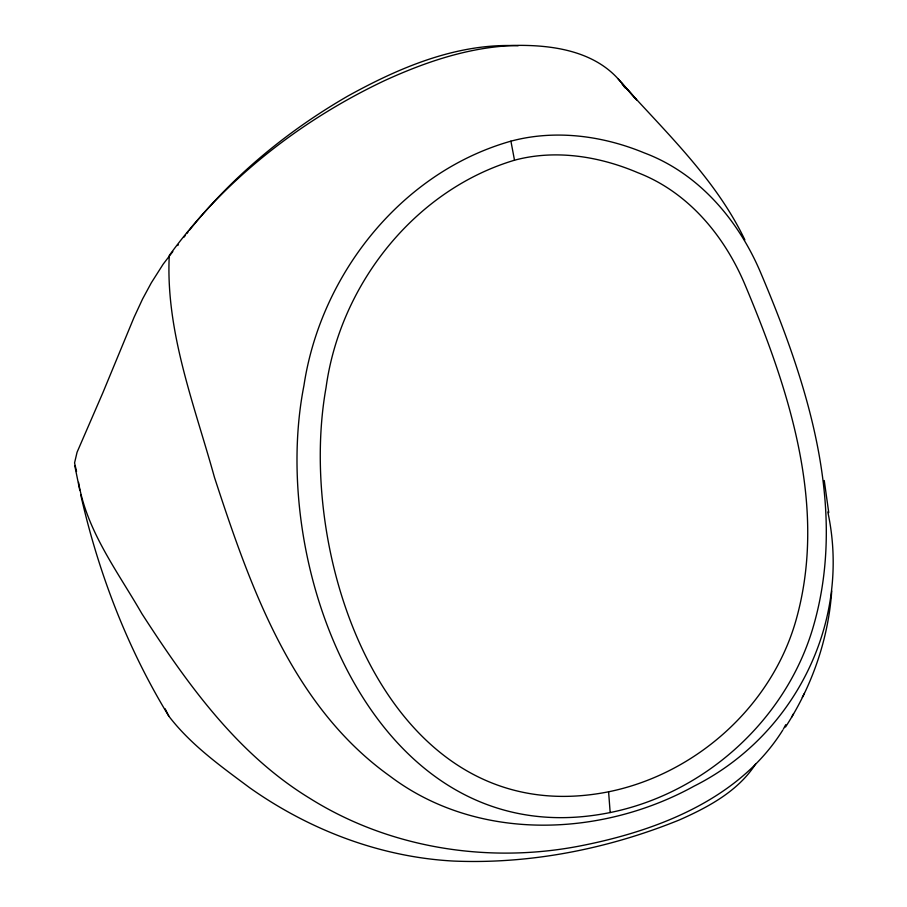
<?xml version="1.0" encoding="UTF-8"?>
<svg xmlns="http://www.w3.org/2000/svg" width="907" height="907" viewBox="0 0 907 907"><rect width="100%" height="100%" fill="white"/><g stroke="black" fill="none" stroke-linecap="round" stroke-linejoin="round"><path stroke-width="1.36" d="M831.73 590.99C828.352 639.333 811.924 686.497 785.496 727.04M783.421 729.001L785.745 724.682M791.675 717.165L793.5 713.775M802.287 697.324L804.373 693.436M782.798 730.067C739.046 800.053 655.273 831.617 577.657 846.412C486.322 863.577 388.513 847.841 309.491 798.137C237.237 753.989 187.001 683.493 141.832 613.608C117.819 571.795 86.653 531.037 78.558 482.377M755.633 763.989C738.094 791.221 708.265 807.139 679.49 819.894C608.2 848.827 530.595 864.292 453.534 861.06C380.316 857.149 309.366 829.916 249.72 787.775C220.911 766.302 190.821 744.908 168.827 716.156C127.173 647.995 98.285 572.442 80.7 494.632M177.704 245.548L178.26 244.788M184.03 237.124L185.413 235.332M186.808 233.541L188.203 231.761M189.62 229.981C233.099 175.652 287.836 130.71 347.982 95.983C399.862 67.265 457.672 42.788 518.124 45.747M172.818 251.556L163.158 264.186L151.344 282.769L142.558 299.027L133.998 317.473L102.956 392.527L77.061 452.253L74.567 462.899L76.539 471.447M514.507 160.21C414.306 190.164 340.012 285.025 326.055 387.572C294.888 560.923 389.715 835.245 608.597 791.788C695.862 774.011 771.494 706.44 795.961 620.377C828.125 506.877 788.829 389.069 744.851 284.367C724.262 235.684 688.175 192.103 637.802 172.681C599.3 156.276 555.458 149.19 514.507 160.21L510.913 141.163C555.073 129.316 602.463 135.585 644.31 152.909C698.605 173.282 738.094 219.732 760.383 272.032C807.207 382.493 848.147 507.24 813.216 626.93C786.176 719.863 704.807 793.364 610.173 812.547C378.536 859.496 267.009 572.51 303.936 385.588C320.636 274.538 401.336 172.171 510.913 141.163M618.2 78.954L636.51 99.702L618.2 78.954C593.303 51.302 553.599 45.157 518.158 45.373C471.685 46.246 426.778 61.336 384.863 80.485C300.5 120.348 224.267 179.711 169.269 255.491C165.471 331.849 194.438 404.907 214.437 477.297C250.366 587.09 291.873 706.054 389.874 776.097C477.229 842.172 600.978 837.467 694.059 786.154C794.26 735.951 851.639 622.293 827.808 511.945M624.957 87.764L621.737 83.24C666.021 132.683 715.804 179.11 744.862 239.901M168.827 716.156L165.131 708.786M79.725 489.984L74.748 465.574M824.248 480.495L828.749 512.591M608.597 791.788L610.173 812.547"/></g></svg>
